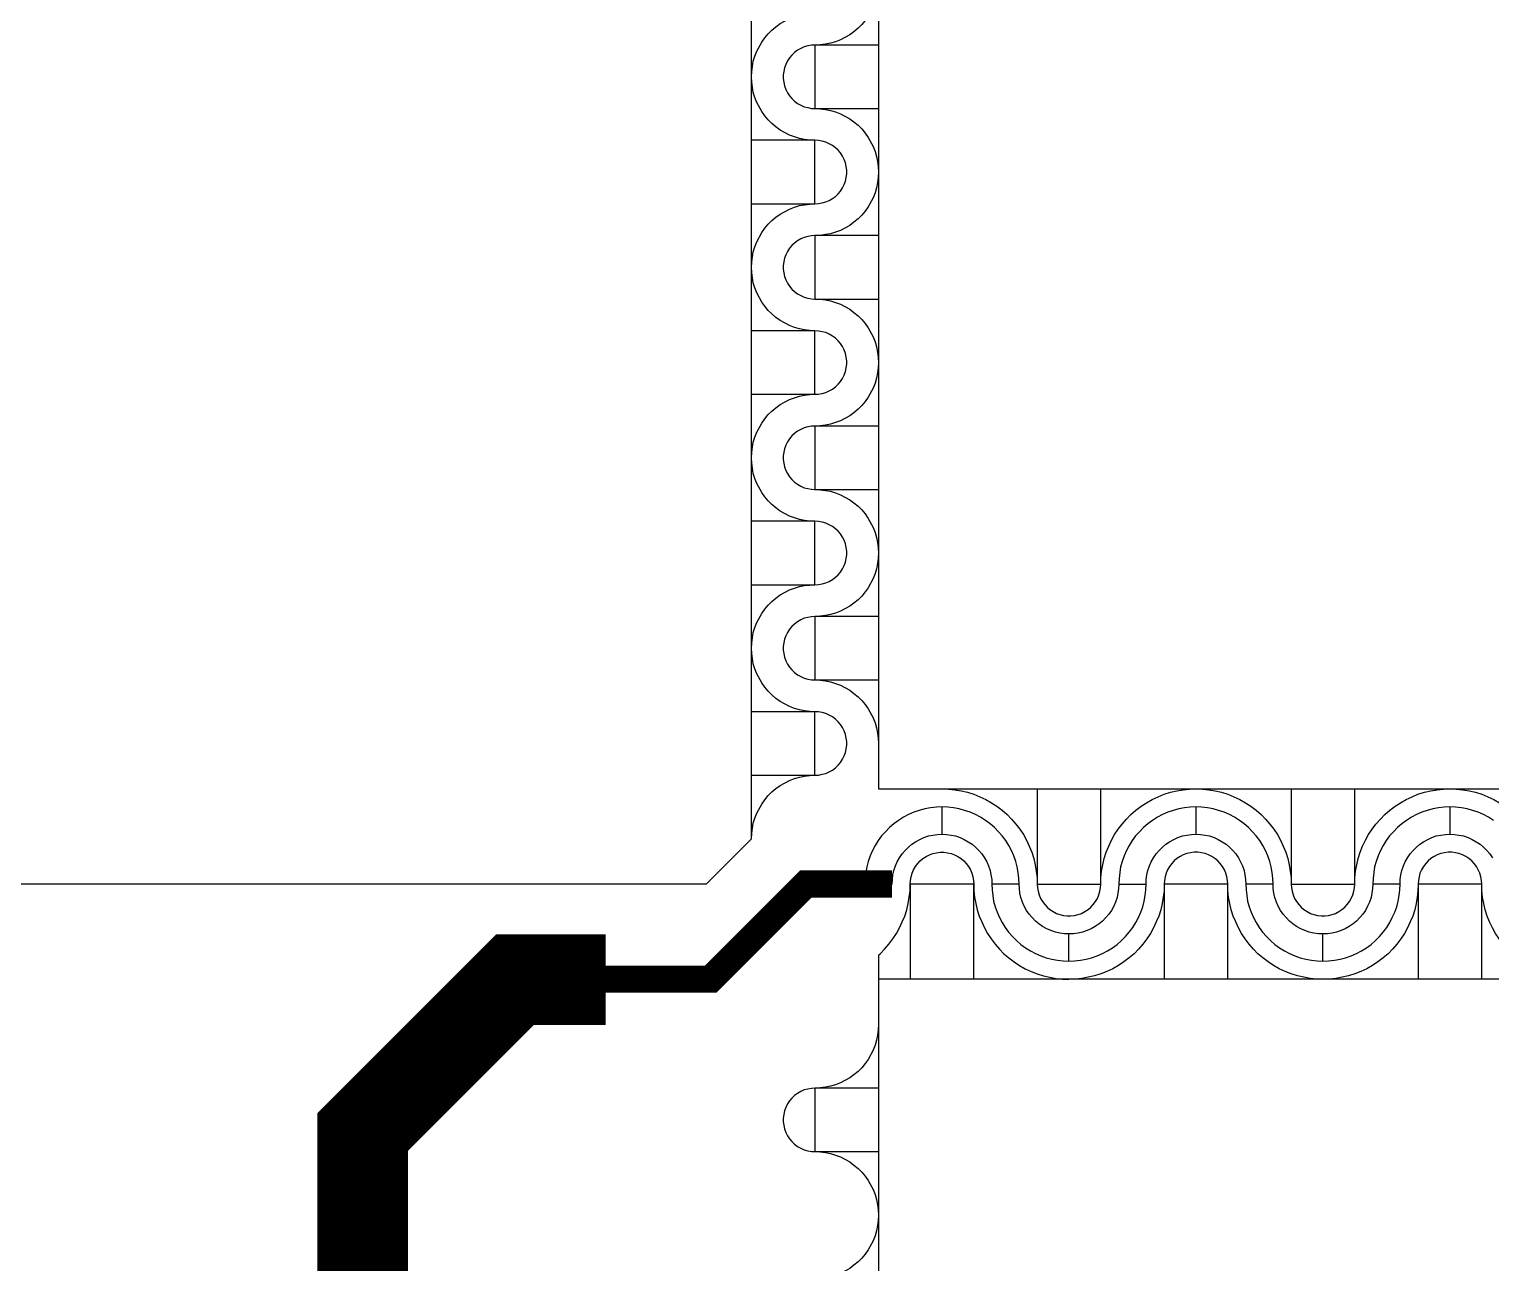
# Model space of a CAD drawing. Extents: x 190.8 to 267.1, y 124 to 174.8.
# Drawn here: x 223.608 to 225.22, y 161.063 to 162.423 of the extents above; entities that cross this region are included whole.
import ezdxf

# ---------------------------------------------------------------- set-up
doc = ezdxf.new("R2010")
doc.units = 0
doc.header["$MEASUREMENT"] = 0

msp = doc.modelspace()

# ---------------------------------------------------------------- linework, layer by layer
for p, q in [((224.5446, 163.6023), (224.5446, 161.5856)), ((224.5446, 161.5856), (226.6713, 161.5856)), ((224.5446, 161.4023), (224.5446, 159.3856))]:
    msp.add_line(p, q)
for points in [[(224.3546, 161.4806), (224.4046, 161.5306), (224.4046, 163.6306), (224.3546, 163.6806)], [(224.5446, 162.4756), (224.5444, 162.4698), (224.5436, 162.4641), (224.5426, 162.4583), (224.5409, 162.4528), (224.5389, 162.4473), (224.5334, 162.4373), (224.5299, 162.4326), (224.5261, 162.4281), (224.5221, 162.4241), (224.5176, 162.4203), (224.5129, 162.4168), (224.5029, 162.4113), (224.4974, 162.4093), (224.4919, 162.4076), (224.4861, 162.4066), (224.4804, 162.4058), (224.4746, 162.4056)], [(224.4046, 162.3706), (224.4049, 162.3763), (224.4056, 162.3821), (224.4066, 162.3878), (224.4084, 162.3933), (224.4104, 162.3988), (224.4159, 162.4088), (224.4194, 162.4136), (224.4231, 162.4181), (224.4271, 162.4221), (224.4316, 162.4258), (224.4364, 162.4293), (224.4464, 162.4348), (224.4519, 162.4368), (224.4574, 162.4386), (224.4631, 162.4396), (224.4689, 162.4403), (224.4746, 162.4406)], [(224.4746, 162.4056), (224.4706, 162.4053), (224.4666, 162.4046), (224.4626, 162.4036), (224.4589, 162.4018), (224.4554, 162.3998), (224.4521, 162.3973), (224.4491, 162.3946), (224.4466, 162.3916), (224.4444, 162.3881), (224.4424, 162.3843), (224.4411, 162.3806), (224.4401, 162.3766), (224.4396, 162.3726), (224.4396, 162.3686), (224.4401, 162.3646), (224.4411, 162.3606), (224.4424, 162.3566), (224.4444, 162.3531), (224.4466, 162.3496), (224.4491, 162.3466), (224.4521, 162.3438), (224.4554, 162.3413), (224.4589, 162.3393), (224.4626, 162.3376), (224.4666, 162.3366), (224.4706, 162.3358), (224.4746, 162.3356)], [(224.5446, 162.4056), (224.4746, 162.4056), (224.4746, 162.3356), (224.5446, 162.3356)], [(224.4746, 162.3006), (224.4689, 162.3008), (224.4631, 162.3016), (224.4574, 162.3026), (224.4519, 162.3043), (224.4464, 162.3063), (224.4364, 162.3118), (224.4316, 162.3153), (224.4271, 162.3191), (224.4231, 162.3231), (224.4194, 162.3276), (224.4159, 162.3323), (224.4104, 162.3423), (224.4084, 162.3478), (224.4066, 162.3533), (224.4056, 162.3591), (224.4049, 162.3648), (224.4046, 162.3706)], [(224.4746, 162.3356), (224.4804, 162.3353), (224.4861, 162.3346), (224.4919, 162.3336), (224.4974, 162.3318), (224.5029, 162.3298), (224.5129, 162.3243), (224.5176, 162.3208), (224.5221, 162.3171), (224.5261, 162.3131), (224.5299, 162.3086), (224.5334, 162.3038), (224.5389, 162.2938), (224.5409, 162.2883), (224.5426, 162.2828), (224.5436, 162.2771), (224.5444, 162.2713), (224.5446, 162.2656)], [(224.4046, 162.2306), (224.4746, 162.2306), (224.4746, 162.3006), (224.4046, 162.3006)], [(224.4746, 162.2306), (224.4786, 162.2308), (224.4826, 162.2316), (224.4866, 162.2326), (224.4904, 162.2343), (224.4939, 162.2363), (224.4971, 162.2388), (224.5001, 162.2416), (224.5026, 162.2446), (224.5049, 162.2481), (224.5069, 162.2518), (224.5081, 162.2556), (224.5091, 162.2596), (224.5096, 162.2636), (224.5096, 162.2676), (224.5091, 162.2716), (224.5081, 162.2756), (224.5069, 162.2796), (224.5049, 162.2831), (224.5026, 162.2866), (224.5001, 162.2896), (224.4971, 162.2923), (224.4939, 162.2948), (224.4904, 162.2968), (224.4866, 162.2986), (224.4826, 162.2996), (224.4786, 162.3003), (224.4746, 162.3006)], [(224.5446, 162.2656), (224.5444, 162.2598), (224.5436, 162.2541), (224.5426, 162.2483), (224.5409, 162.2428), (224.5389, 162.2373), (224.5334, 162.2273), (224.5299, 162.2226), (224.5261, 162.2181), (224.5221, 162.2141), (224.5176, 162.2103), (224.5129, 162.2068), (224.5029, 162.2013), (224.4974, 162.1993), (224.4919, 162.1976), (224.4861, 162.1966), (224.4804, 162.1958), (224.4746, 162.1956)], [(224.4046, 162.1606), (224.4049, 162.1663), (224.4056, 162.1721), (224.4066, 162.1778), (224.4084, 162.1833), (224.4104, 162.1888), (224.4159, 162.1988), (224.4194, 162.2036), (224.4231, 162.2081), (224.4271, 162.2121), (224.4316, 162.2158), (224.4364, 162.2193), (224.4464, 162.2248), (224.4519, 162.2268), (224.4574, 162.2286), (224.4631, 162.2296), (224.4689, 162.2303), (224.4746, 162.2306)], [(224.4746, 162.1956), (224.4706, 162.1953), (224.4666, 162.1946), (224.4626, 162.1936), (224.4589, 162.1918), (224.4554, 162.1898), (224.4521, 162.1873), (224.4491, 162.1846), (224.4466, 162.1816), (224.4444, 162.1781), (224.4424, 162.1743), (224.4411, 162.1706), (224.4401, 162.1666), (224.4396, 162.1626), (224.4396, 162.1586), (224.4401, 162.1546), (224.4411, 162.1506), (224.4424, 162.1466), (224.4444, 162.1431), (224.4466, 162.1396), (224.4491, 162.1366), (224.4521, 162.1338), (224.4554, 162.1313), (224.4589, 162.1293), (224.4626, 162.1276), (224.4666, 162.1266), (224.4706, 162.1258), (224.4746, 162.1256)], [(224.5446, 162.1956), (224.4746, 162.1956), (224.4746, 162.1256), (224.5446, 162.1256)], [(224.4746, 162.0906), (224.4689, 162.0908), (224.4631, 162.0916), (224.4574, 162.0926), (224.4519, 162.0943), (224.4464, 162.0963), (224.4364, 162.1018), (224.4316, 162.1053), (224.4271, 162.1091), (224.4231, 162.1131), (224.4194, 162.1176), (224.4159, 162.1223), (224.4104, 162.1323), (224.4084, 162.1378), (224.4066, 162.1433), (224.4056, 162.1491), (224.4049, 162.1548), (224.4046, 162.1606)], [(224.4746, 162.1256), (224.4804, 162.1253), (224.4861, 162.1246), (224.4919, 162.1236), (224.4974, 162.1218), (224.5029, 162.1198), (224.5129, 162.1143), (224.5176, 162.1108), (224.5221, 162.1071), (224.5261, 162.1031), (224.5299, 162.0986), (224.5334, 162.0938), (224.5389, 162.0838), (224.5409, 162.0783), (224.5426, 162.0728), (224.5436, 162.0671), (224.5444, 162.0613), (224.5446, 162.0556)], [(224.4046, 162.0206), (224.4746, 162.0206), (224.4746, 162.0906), (224.4046, 162.0906)], [(224.4746, 162.0206), (224.4786, 162.0208), (224.4826, 162.0216), (224.4866, 162.0226), (224.4904, 162.0243), (224.4939, 162.0263), (224.4971, 162.0288), (224.5001, 162.0316), (224.5026, 162.0346), (224.5049, 162.0381), (224.5069, 162.0418), (224.5081, 162.0456), (224.5091, 162.0496), (224.5096, 162.0536), (224.5096, 162.0576), (224.5091, 162.0616), (224.5081, 162.0656), (224.5069, 162.0696), (224.5049, 162.0731), (224.5026, 162.0766), (224.5001, 162.0796), (224.4971, 162.0823), (224.4939, 162.0848), (224.4904, 162.0868), (224.4866, 162.0886), (224.4826, 162.0896), (224.4786, 162.0903), (224.4746, 162.0906)], [(224.5446, 162.0556), (224.5444, 162.0498), (224.5436, 162.0441), (224.5426, 162.0383), (224.5409, 162.0328), (224.5389, 162.0273), (224.5334, 162.0173), (224.5299, 162.0126), (224.5261, 162.0081), (224.5221, 162.0041), (224.5176, 162.0003), (224.5129, 161.9968), (224.5029, 161.9913), (224.4974, 161.9893), (224.4919, 161.9876), (224.4861, 161.9866), (224.4804, 161.9858), (224.4746, 161.9856)], [(224.4046, 161.9506), (224.4049, 161.9563), (224.4056, 161.9621), (224.4066, 161.9678), (224.4084, 161.9733), (224.4104, 161.9788), (224.4159, 161.9888), (224.4194, 161.9936), (224.4231, 161.9981), (224.4271, 162.0021), (224.4316, 162.0058), (224.4364, 162.0093), (224.4464, 162.0148), (224.4519, 162.0168), (224.4574, 162.0186), (224.4631, 162.0196), (224.4689, 162.0203), (224.4746, 162.0206)], [(224.4746, 161.9856), (224.4706, 161.9853), (224.4666, 161.9846), (224.4626, 161.9836), (224.4589, 161.9818), (224.4554, 161.9798), (224.4521, 161.9773), (224.4491, 161.9746), (224.4466, 161.9716), (224.4444, 161.9681), (224.4424, 161.9643), (224.4411, 161.9606), (224.4401, 161.9566), (224.4396, 161.9526), (224.4396, 161.9486), (224.4401, 161.9446), (224.4411, 161.9406), (224.4424, 161.9366), (224.4444, 161.9331), (224.4466, 161.9296), (224.4491, 161.9266), (224.4521, 161.9238), (224.4554, 161.9213), (224.4589, 161.9193), (224.4626, 161.9176), (224.4666, 161.9166), (224.4706, 161.9158), (224.4746, 161.9156)], [(224.5446, 161.9856), (224.4746, 161.9856), (224.4746, 161.9156), (224.5446, 161.9156)], [(224.4746, 161.8806), (224.4689, 161.8808), (224.4631, 161.8816), (224.4574, 161.8826), (224.4519, 161.8843), (224.4464, 161.8863), (224.4364, 161.8918), (224.4316, 161.8953), (224.4271, 161.8991), (224.4231, 161.9031), (224.4194, 161.9076), (224.4159, 161.9123), (224.4104, 161.9223), (224.4084, 161.9278), (224.4066, 161.9333), (224.4056, 161.9391), (224.4049, 161.9448), (224.4046, 161.9506)], [(224.4746, 161.9156), (224.4804, 161.9153), (224.4861, 161.9146), (224.4919, 161.9136), (224.4974, 161.9118), (224.5029, 161.9098), (224.5129, 161.9043), (224.5176, 161.9008), (224.5221, 161.8971), (224.5261, 161.8931), (224.5299, 161.8886), (224.5334, 161.8838), (224.5389, 161.8738), (224.5409, 161.8683), (224.5426, 161.8628), (224.5436, 161.8571), (224.5444, 161.8513), (224.5446, 161.8456)], [(224.4046, 161.8106), (224.4746, 161.8106), (224.4746, 161.8806), (224.4046, 161.8806)], [(224.4746, 161.8106), (224.4786, 161.8108), (224.4826, 161.8116), (224.4866, 161.8126), (224.4904, 161.8143), (224.4939, 161.8163), (224.4971, 161.8188), (224.5001, 161.8216), (224.5026, 161.8246), (224.5049, 161.8281), (224.5069, 161.8318), (224.5081, 161.8356), (224.5091, 161.8396), (224.5096, 161.8436), (224.5096, 161.8476), (224.5091, 161.8516), (224.5081, 161.8556), (224.5069, 161.8596), (224.5049, 161.8631), (224.5026, 161.8666), (224.5001, 161.8696), (224.4971, 161.8723), (224.4939, 161.8748), (224.4904, 161.8768), (224.4866, 161.8786), (224.4826, 161.8796), (224.4786, 161.8803), (224.4746, 161.8806)], [(224.5446, 161.8456), (224.5444, 161.8398), (224.5436, 161.8341), (224.5426, 161.8283), (224.5409, 161.8228), (224.5389, 161.8173), (224.5334, 161.8073), (224.5299, 161.8026), (224.5261, 161.7981), (224.5221, 161.7941), (224.5176, 161.7903), (224.5129, 161.7868), (224.5029, 161.7813), (224.4974, 161.7793), (224.4919, 161.7776), (224.4861, 161.7766), (224.4804, 161.7758), (224.4746, 161.7756)], [(224.4046, 161.7406), (224.4049, 161.7463), (224.4056, 161.7521), (224.4066, 161.7578), (224.4084, 161.7633), (224.4104, 161.7688), (224.4159, 161.7788), (224.4194, 161.7836), (224.4231, 161.7881), (224.4271, 161.7921), (224.4316, 161.7958), (224.4364, 161.7993), (224.4464, 161.8048), (224.4519, 161.8068), (224.4574, 161.8086), (224.4631, 161.8096), (224.4689, 161.8103), (224.4746, 161.8106)], [(224.4746, 161.7756), (224.4706, 161.7753), (224.4666, 161.7746), (224.4626, 161.7736), (224.4589, 161.7718), (224.4554, 161.7698), (224.4521, 161.7673), (224.4491, 161.7646), (224.4466, 161.7616), (224.4444, 161.7581), (224.4424, 161.7543), (224.4411, 161.7506), (224.4401, 161.7466), (224.4396, 161.7426), (224.4396, 161.7386), (224.4401, 161.7346), (224.4411, 161.7306), (224.4424, 161.7266), (224.4444, 161.7231), (224.4466, 161.7196), (224.4491, 161.7166), (224.4521, 161.7138), (224.4554, 161.7113), (224.4589, 161.7093), (224.4626, 161.7076), (224.4666, 161.7066), (224.4706, 161.7058), (224.4746, 161.7056)], [(224.5446, 161.7756), (224.4746, 161.7756), (224.4746, 161.7056), (224.5446, 161.7056)], [(224.4746, 161.6706), (224.4689, 161.6708), (224.4631, 161.6716), (224.4574, 161.6726), (224.4519, 161.6743), (224.4464, 161.6763), (224.4364, 161.6818), (224.4316, 161.6853), (224.4271, 161.6891), (224.4231, 161.6931), (224.4194, 161.6976), (224.4159, 161.7023), (224.4104, 161.7123), (224.4084, 161.7178), (224.4066, 161.7233), (224.4056, 161.7291), (224.4049, 161.7348), (224.4046, 161.7406)], [(224.4746, 161.7056), (224.4804, 161.7053), (224.4861, 161.7046), (224.4919, 161.7036), (224.4974, 161.7018), (224.5029, 161.6998), (224.5129, 161.6943), (224.5176, 161.6908), (224.5221, 161.6871), (224.5261, 161.6831), (224.5299, 161.6786), (224.5334, 161.6738), (224.5389, 161.6638), (224.5409, 161.6583), (224.5426, 161.6528), (224.5436, 161.6471), (224.5444, 161.6413), (224.5446, 161.6356)], [(224.4046, 161.6006), (224.4746, 161.6006), (224.4746, 161.6706), (224.4046, 161.6706)], [(224.4746, 161.6006), (224.4786, 161.6008), (224.4826, 161.6016), (224.4866, 161.6026), (224.4904, 161.6043), (224.4939, 161.6063), (224.4971, 161.6088), (224.5001, 161.6116), (224.5026, 161.6146), (224.5049, 161.6181), (224.5069, 161.6218), (224.5081, 161.6256), (224.5091, 161.6296), (224.5096, 161.6336), (224.5096, 161.6376), (224.5091, 161.6416), (224.5081, 161.6456), (224.5069, 161.6496), (224.5049, 161.6531), (224.5026, 161.6566), (224.5001, 161.6596), (224.4971, 161.6623), (224.4939, 161.6648), (224.4904, 161.6668), (224.4866, 161.6686), (224.4826, 161.6696), (224.4786, 161.6703), (224.4746, 161.6706)], [(224.4046, 161.5306), (224.4049, 161.5363), (224.4056, 161.5421), (224.4066, 161.5478), (224.4084, 161.5533), (224.4104, 161.5588), (224.4159, 161.5688), (224.4194, 161.5736), (224.4231, 161.5781), (224.4271, 161.5821), (224.4316, 161.5858), (224.4364, 161.5893), (224.4464, 161.5948), (224.4519, 161.5968), (224.4574, 161.5986), (224.4631, 161.5996), (224.4689, 161.6003), (224.4746, 161.6006)], [(224.6146, 161.5856), (224.6219, 161.5853), (224.6289, 161.5846), (224.6359, 161.5833), (224.6429, 161.5818), (224.6499, 161.5796), (224.6564, 161.5768), (224.6629, 161.5738), (224.6691, 161.5703), (224.6751, 161.5663), (224.6809, 161.5621), (224.6864, 161.5573), (224.6914, 161.5523), (224.6961, 161.5468), (224.7004, 161.5411), (224.7044, 161.5351), (224.7079, 161.5288), (224.7109, 161.5223), (224.7136, 161.5158), (224.7159, 161.5088), (224.7174, 161.5018), (224.7186, 161.4948), (224.7194, 161.4878), (224.7196, 161.4806)], [(224.7196, 161.5856), (224.7196, 161.4806), (224.7896, 161.4806), (224.7896, 161.5856)], [(224.7896, 161.4806), (224.7899, 161.4878), (224.7906, 161.4948), (224.7919, 161.5018), (224.7934, 161.5088), (224.7956, 161.5158), (224.7984, 161.5223), (224.8014, 161.5288), (224.8049, 161.5351), (224.8089, 161.5411), (224.8131, 161.5468), (224.8179, 161.5523), (224.8229, 161.5573), (224.8284, 161.5621), (224.8341, 161.5663), (224.8401, 161.5703), (224.8464, 161.5738), (224.8529, 161.5768), (224.8594, 161.5796), (224.8664, 161.5818), (224.8734, 161.5833), (224.8804, 161.5846), (224.8874, 161.5853), (224.8946, 161.5856)], [(224.8946, 161.5856), (224.9019, 161.5853), (224.9089, 161.5846), (224.9159, 161.5833), (224.9229, 161.5818), (224.9299, 161.5796), (224.9364, 161.5768), (224.9429, 161.5738), (224.9491, 161.5703), (224.9551, 161.5663), (224.9609, 161.5621), (224.9664, 161.5573), (224.9714, 161.5523), (224.9761, 161.5468), (224.9804, 161.5411), (224.9844, 161.5351), (224.9879, 161.5288), (224.9909, 161.5223), (224.9936, 161.5158), (224.9959, 161.5088), (224.9974, 161.5018), (224.9986, 161.4948), (224.9994, 161.4878), (224.9996, 161.4806)], [(224.9996, 161.5856), (224.9996, 161.4806), (225.0696, 161.4806), (225.0696, 161.5856)], [(225.0696, 161.4806), (225.0699, 161.4878), (225.0706, 161.4948), (225.0719, 161.5018), (225.0734, 161.5088), (225.0756, 161.5158), (225.0784, 161.5223), (225.0814, 161.5288), (225.0849, 161.5351), (225.0889, 161.5411), (225.0931, 161.5468), (225.0979, 161.5523), (225.1029, 161.5573), (225.1084, 161.5621), (225.1141, 161.5663), (225.1201, 161.5703), (225.1264, 161.5738), (225.1329, 161.5768), (225.1394, 161.5796), (225.1464, 161.5818), (225.1534, 161.5833), (225.1604, 161.5846), (225.1674, 161.5853), (225.1746, 161.5856)], [(225.1746, 161.5856), (225.1819, 161.5853), (225.1889, 161.5846), (225.1959, 161.5833), (225.2029, 161.5818), (225.2099, 161.5796), (225.2164, 161.5768), (225.2229, 161.5738), (225.2291, 161.5703), (225.2351, 161.5663), (225.2409, 161.5621), (225.2464, 161.5573), (225.2514, 161.5523), (225.2561, 161.5468), (225.2604, 161.5411), (225.2644, 161.5351), (225.2679, 161.5288), (225.2709, 161.5223), (225.2736, 161.5158), (225.2759, 161.5088), (225.2774, 161.5018), (225.2786, 161.4948), (225.2794, 161.4878), (225.2796, 161.4806)], [(224.6146, 161.5656), (224.6084, 161.5653), (224.6019, 161.5646), (224.5956, 161.5636), (224.5896, 161.5618), (224.5836, 161.5598), (224.5776, 161.5571), (224.5721, 161.5543), (224.5666, 161.5508), (224.5616, 161.5471), (224.5569, 161.5428), (224.5524, 161.5383), (224.5481, 161.5336), (224.5444, 161.5286), (224.5409, 161.5231), (224.5381, 161.5176), (224.5354, 161.5116), (224.5334, 161.5056), (224.5316, 161.4996), (224.5306, 161.4933), (224.5299, 161.4868), (224.5296, 161.4806), (224.5596, 161.4806), (224.5599, 161.4856), (224.5606, 161.4906), (224.5616, 161.4956), (224.5634, 161.5006), (224.5654, 161.5051), (224.5679, 161.5096), (224.5706, 161.5138), (224.5739, 161.5176), (224.5776, 161.5213), (224.5814, 161.5246), (224.5856, 161.5273), (224.5901, 161.5298), (224.5946, 161.5318), (224.5996, 161.5336), (224.6046, 161.5346), (224.6096, 161.5353), (224.6146, 161.5356)], [(224.6996, 161.4806), (224.6994, 161.4868), (224.6986, 161.4933), (224.6976, 161.4996), (224.6959, 161.5056), (224.6939, 161.5116), (224.6911, 161.5176), (224.6884, 161.5231), (224.6849, 161.5286), (224.6811, 161.5336), (224.6769, 161.5383), (224.6724, 161.5428), (224.6676, 161.5471), (224.6626, 161.5508), (224.6571, 161.5543), (224.6516, 161.5571), (224.6456, 161.5598), (224.6396, 161.5618), (224.6336, 161.5636), (224.6274, 161.5646), (224.6209, 161.5653), (224.6146, 161.5656), (224.6146, 161.5356), (224.6196, 161.5353), (224.6246, 161.5346), (224.6296, 161.5336), (224.6346, 161.5318), (224.6391, 161.5298), (224.6436, 161.5273), (224.6479, 161.5246), (224.6516, 161.5213), (224.6554, 161.5176), (224.6586, 161.5138), (224.6614, 161.5096), (224.6639, 161.5051), (224.6659, 161.5006), (224.6676, 161.4956), (224.6686, 161.4906), (224.6694, 161.4856), (224.6696, 161.4806)], [(224.8946, 161.5656), (224.8884, 161.5653), (224.8819, 161.5646), (224.8756, 161.5636), (224.8696, 161.5618), (224.8636, 161.5598), (224.8576, 161.5571), (224.8521, 161.5543), (224.8466, 161.5508), (224.8416, 161.5471), (224.8369, 161.5428), (224.8324, 161.5383), (224.8281, 161.5336), (224.8244, 161.5286), (224.8209, 161.5231), (224.8181, 161.5176), (224.8154, 161.5116), (224.8134, 161.5056), (224.8116, 161.4996), (224.8106, 161.4933), (224.8099, 161.4868), (224.8096, 161.4806), (224.8396, 161.4806), (224.8399, 161.4856), (224.8406, 161.4906), (224.8416, 161.4956), (224.8434, 161.5006), (224.8454, 161.5051), (224.8479, 161.5096), (224.8506, 161.5138), (224.8539, 161.5176), (224.8576, 161.5213), (224.8614, 161.5246), (224.8656, 161.5273), (224.8701, 161.5298), (224.8746, 161.5318), (224.8796, 161.5336), (224.8846, 161.5346), (224.8896, 161.5353), (224.8946, 161.5356)], [(224.9796, 161.4806), (224.9794, 161.4868), (224.9786, 161.4933), (224.9776, 161.4996), (224.9759, 161.5056), (224.9739, 161.5116), (224.9711, 161.5176), (224.9684, 161.5231), (224.9649, 161.5286), (224.9611, 161.5336), (224.9569, 161.5383), (224.9524, 161.5428), (224.9476, 161.5471), (224.9426, 161.5508), (224.9371, 161.5543), (224.9316, 161.5571), (224.9256, 161.5598), (224.9196, 161.5618), (224.9136, 161.5636), (224.9074, 161.5646), (224.9009, 161.5653), (224.8946, 161.5656), (224.8946, 161.5356), (224.8996, 161.5353), (224.9046, 161.5346), (224.9096, 161.5336), (224.9146, 161.5318), (224.9191, 161.5298), (224.9236, 161.5273), (224.9279, 161.5246), (224.9316, 161.5213), (224.9354, 161.5176), (224.9386, 161.5138), (224.9414, 161.5096), (224.9439, 161.5051), (224.9459, 161.5006), (224.9476, 161.4956), (224.9486, 161.4906), (224.9494, 161.4856), (224.9496, 161.4806)], [(225.1746, 161.5656), (225.1684, 161.5653), (225.1619, 161.5646), (225.1556, 161.5636), (225.1496, 161.5618), (225.1436, 161.5598), (225.1376, 161.5571), (225.1321, 161.5543), (225.1266, 161.5508), (225.1216, 161.5471), (225.1169, 161.5428), (225.1124, 161.5383), (225.1081, 161.5336), (225.1044, 161.5286), (225.1009, 161.5231), (225.0981, 161.5176), (225.0954, 161.5116), (225.0934, 161.5056), (225.0916, 161.4996), (225.0906, 161.4933), (225.0899, 161.4868), (225.0896, 161.4806)], [(225.2226, 161.5508), (225.2171, 161.5543), (225.2116, 161.5571), (225.2056, 161.5598), (225.1996, 161.5618), (225.1936, 161.5636), (225.1874, 161.5646), (225.1809, 161.5653), (225.1746, 161.5656), (225.1746, 161.5356), (225.1796, 161.5353), (225.1846, 161.5346), (225.1896, 161.5336), (225.1946, 161.5318), (225.1991, 161.5298), (225.2036, 161.5273), (225.2079, 161.5246), (225.2116, 161.5213), (225.2154, 161.5176), (225.2186, 161.5138), (225.2214, 161.5096)], [(225.1196, 161.4806), (225.1199, 161.4856), (225.1206, 161.4906), (225.1216, 161.4956), (225.1234, 161.5006), (225.1254, 161.5051), (225.1279, 161.5096), (225.1306, 161.5138), (225.1339, 161.5176), (225.1376, 161.5213), (225.1414, 161.5246), (225.1456, 161.5273), (225.1501, 161.5298), (225.1546, 161.5318), (225.1596, 161.5336), (225.1646, 161.5346), (225.1696, 161.5353), (225.1746, 161.5356)], [(224.5796, 161.4806), (224.5799, 161.4846), (224.5806, 161.4886), (224.5816, 161.4926), (224.5834, 161.4963), (224.5854, 161.4998), (224.5879, 161.5031), (224.5906, 161.5061), (224.5936, 161.5086), (224.5971, 161.5108), (224.6009, 161.5128), (224.6046, 161.5141), (224.6086, 161.5151), (224.6126, 161.5156), (224.6166, 161.5156), (224.6206, 161.5151), (224.6246, 161.5141), (224.6286, 161.5128), (224.6321, 161.5108), (224.6356, 161.5086), (224.6386, 161.5061), (224.6414, 161.5031), (224.6439, 161.4998), (224.6459, 161.4963), (224.6476, 161.4926), (224.6486, 161.4886), (224.6494, 161.4846), (224.6496, 161.4806)], [(224.9296, 161.4806), (224.9294, 161.4846), (224.9286, 161.4886), (224.9276, 161.4926), (224.9259, 161.4963), (224.9239, 161.4998), (224.9214, 161.5031), (224.9186, 161.5061), (224.9156, 161.5086), (224.9121, 161.5108), (224.9084, 161.5128), (224.9046, 161.5141), (224.9006, 161.5151), (224.8966, 161.5156), (224.8926, 161.5156), (224.8886, 161.5151), (224.8846, 161.5141), (224.8806, 161.5128), (224.8771, 161.5108), (224.8736, 161.5086), (224.8706, 161.5061), (224.8679, 161.5031), (224.8654, 161.4998), (224.8634, 161.4963), (224.8616, 161.4926), (224.8606, 161.4886), (224.8599, 161.4846), (224.8596, 161.4806)], [(225.2096, 161.4806), (225.2094, 161.4846), (225.2086, 161.4886), (225.2076, 161.4926), (225.2059, 161.4963), (225.2039, 161.4998), (225.2014, 161.5031), (225.1986, 161.5061), (225.1956, 161.5086), (225.1921, 161.5108), (225.1884, 161.5128), (225.1846, 161.5141), (225.1806, 161.5151), (225.1766, 161.5156), (225.1726, 161.5156), (225.1686, 161.5151), (225.1646, 161.5141), (225.1606, 161.5128), (225.1571, 161.5108), (225.1536, 161.5086), (225.1506, 161.5061), (225.1479, 161.5031), (225.1454, 161.4998), (225.1434, 161.4963), (225.1416, 161.4926), (225.1406, 161.4886), (225.1399, 161.4846), (225.1396, 161.4806)], [(224.3546, 161.4806), (222.2779, 161.4806), (222.2776, 161.4808), (222.2729, 161.4843), (222.2629, 161.4898), (222.2574, 161.4918), (222.2519, 161.4936), (222.2461, 161.4946), (222.2404, 161.4953), (222.2346, 161.4956)], [(224.5446, 161.4023), (224.5464, 161.4038), (224.5514, 161.4088), (224.5561, 161.4143), (224.5604, 161.4201), (224.5644, 161.4261), (224.5679, 161.4323), (224.5709, 161.4388), (224.5736, 161.4453), (224.5759, 161.4523), (224.5774, 161.4593), (224.5786, 161.4663), (224.5794, 161.4733), (224.5796, 161.4806)], [(224.6496, 161.3756), (224.6496, 161.4806), (224.5796, 161.4806), (224.5796, 161.3756)], [(224.6496, 161.4806), (224.6499, 161.4733), (224.6506, 161.4663), (224.6519, 161.4593), (224.6534, 161.4523), (224.6556, 161.4453), (224.6584, 161.4388), (224.6614, 161.4323), (224.6649, 161.4261), (224.6689, 161.4201), (224.6731, 161.4143), (224.6779, 161.4088), (224.6829, 161.4038), (224.6884, 161.3991), (224.6941, 161.3948), (224.7001, 161.3908), (224.7064, 161.3873), (224.7129, 161.3843), (224.7194, 161.3816), (224.7264, 161.3793), (224.7334, 161.3778), (224.7404, 161.3766), (224.7474, 161.3758), (224.7546, 161.3756)], [(224.7196, 161.4806), (224.7199, 161.4766), (224.7206, 161.4726), (224.7216, 161.4686), (224.7234, 161.4648), (224.7254, 161.4613), (224.7279, 161.4581), (224.7306, 161.4551), (224.7336, 161.4526), (224.7371, 161.4503), (224.7409, 161.4483), (224.7446, 161.4471), (224.7486, 161.4461), (224.7526, 161.4456), (224.7566, 161.4456), (224.7606, 161.4461), (224.7646, 161.4471), (224.7686, 161.4483), (224.7721, 161.4503), (224.7756, 161.4526), (224.7786, 161.4551), (224.7814, 161.4581), (224.7839, 161.4613), (224.7859, 161.4648), (224.7876, 161.4686), (224.7886, 161.4726), (224.7894, 161.4766), (224.7896, 161.4806)], [(224.8096, 161.4806), (224.8094, 161.4756), (224.8086, 161.4706), (224.8076, 161.4656), (224.8059, 161.4606), (224.8039, 161.4561), (224.8014, 161.4516), (224.7986, 161.4473), (224.7954, 161.4436), (224.7916, 161.4398), (224.7879, 161.4366), (224.7836, 161.4338), (224.7791, 161.4313), (224.7746, 161.4293), (224.7696, 161.4276), (224.7646, 161.4266), (224.7596, 161.4258), (224.7546, 161.4256)], [(224.8596, 161.4806), (224.8594, 161.4733), (224.8586, 161.4663), (224.8574, 161.4593), (224.8559, 161.4523), (224.8536, 161.4453), (224.8509, 161.4388), (224.8479, 161.4323), (224.8444, 161.4261), (224.8404, 161.4201), (224.8361, 161.4143), (224.8314, 161.4088), (224.8264, 161.4038), (224.8209, 161.3991), (224.8151, 161.3948), (224.8091, 161.3908), (224.8029, 161.3873), (224.7964, 161.3843), (224.7899, 161.3816), (224.7829, 161.3793), (224.7759, 161.3778), (224.7689, 161.3766), (224.7619, 161.3758), (224.7546, 161.3756)], [(224.7546, 161.3956), (224.7609, 161.3958), (224.7674, 161.3966), (224.7736, 161.3976), (224.7796, 161.3993), (224.7856, 161.4013), (224.7916, 161.4041), (224.7971, 161.4068), (224.8026, 161.4103), (224.8076, 161.4141), (224.8124, 161.4183), (224.8169, 161.4228), (224.8211, 161.4276), (224.8249, 161.4326), (224.8284, 161.4381), (224.8311, 161.4436), (224.8339, 161.4496), (224.8359, 161.4556), (224.8376, 161.4616), (224.8386, 161.4678), (224.8394, 161.4743), (224.8396, 161.4806)], [(224.9296, 161.3756), (224.9296, 161.4806), (224.8596, 161.4806), (224.8596, 161.3756)], [(225.0346, 161.3756), (225.0274, 161.3758), (225.0204, 161.3766), (225.0134, 161.3778), (225.0064, 161.3793), (224.9994, 161.3816), (224.9929, 161.3843), (224.9864, 161.3873), (224.9801, 161.3908), (224.9741, 161.3948), (224.9684, 161.3991), (224.9629, 161.4038), (224.9579, 161.4088), (224.9531, 161.4143), (224.9489, 161.4201), (224.9449, 161.4261), (224.9414, 161.4323), (224.9384, 161.4388), (224.9356, 161.4453), (224.9334, 161.4523), (224.9319, 161.4593), (224.9306, 161.4663), (224.9299, 161.4733), (224.9296, 161.4806)], [(224.9996, 161.4806), (224.9999, 161.4766), (225.0006, 161.4726), (225.0016, 161.4686), (225.0034, 161.4648), (225.0054, 161.4613), (225.0079, 161.4581), (225.0106, 161.4551), (225.0136, 161.4526), (225.0171, 161.4503), (225.0209, 161.4483), (225.0246, 161.4471), (225.0286, 161.4461), (225.0326, 161.4456), (225.0366, 161.4456), (225.0406, 161.4461), (225.0446, 161.4471), (225.0486, 161.4483), (225.0521, 161.4503), (225.0556, 161.4526), (225.0586, 161.4551), (225.0614, 161.4581), (225.0639, 161.4613), (225.0659, 161.4648), (225.0676, 161.4686), (225.0686, 161.4726), (225.0694, 161.4766), (225.0696, 161.4806)], [(225.0346, 161.3956), (225.0409, 161.3958), (225.0474, 161.3966), (225.0536, 161.3976), (225.0596, 161.3993), (225.0656, 161.4013), (225.0716, 161.4041), (225.0771, 161.4068), (225.0826, 161.4103), (225.0876, 161.4141), (225.0924, 161.4183), (225.0969, 161.4228), (225.1011, 161.4276), (225.1049, 161.4326), (225.1084, 161.4381), (225.1111, 161.4436), (225.1139, 161.4496), (225.1159, 161.4556), (225.1176, 161.4616), (225.1186, 161.4678), (225.1194, 161.4743), (225.1196, 161.4806), (225.0896, 161.4806), (225.0894, 161.4756), (225.0886, 161.4706), (225.0876, 161.4656), (225.0859, 161.4606), (225.0839, 161.4561), (225.0814, 161.4516), (225.0786, 161.4473), (225.0754, 161.4436), (225.0716, 161.4398), (225.0679, 161.4366), (225.0636, 161.4338), (225.0591, 161.4313), (225.0546, 161.4293), (225.0496, 161.4276), (225.0446, 161.4266), (225.0396, 161.4258), (225.0346, 161.4256)], [(225.1396, 161.4806), (225.1394, 161.4733), (225.1386, 161.4663), (225.1374, 161.4593), (225.1359, 161.4523), (225.1336, 161.4453), (225.1309, 161.4388), (225.1279, 161.4323), (225.1244, 161.4261), (225.1204, 161.4201), (225.1161, 161.4143), (225.1114, 161.4088), (225.1064, 161.4038), (225.1009, 161.3991), (225.0951, 161.3948), (225.0891, 161.3908), (225.0829, 161.3873), (225.0764, 161.3843), (225.0699, 161.3816), (225.0629, 161.3793), (225.0559, 161.3778), (225.0489, 161.3766), (225.0419, 161.3758), (225.0346, 161.3756)], [(225.2096, 161.3756), (225.2096, 161.4806), (225.1396, 161.4806), (225.1396, 161.3756)], [(225.3146, 161.3756), (225.3074, 161.3758), (225.3004, 161.3766), (225.2934, 161.3778), (225.2864, 161.3793), (225.2794, 161.3816), (225.2729, 161.3843), (225.2664, 161.3873), (225.2601, 161.3908), (225.2541, 161.3948), (225.2484, 161.3991), (225.2429, 161.4038), (225.2379, 161.4088), (225.2331, 161.4143), (225.2289, 161.4201), (225.2249, 161.4261), (225.2214, 161.4323), (225.2184, 161.4388), (225.2156, 161.4453), (225.2134, 161.4523), (225.2119, 161.4593), (225.2106, 161.4663), (225.2099, 161.4733), (225.2096, 161.4806)], [(226.6446, 161.3756), (224.5446, 161.3756)], [(224.5446, 161.3256), (224.5444, 161.3198), (224.5436, 161.3141), (224.5426, 161.3083), (224.5409, 161.3028), (224.5389, 161.2973), (224.5334, 161.2873), (224.5299, 161.2826), (224.5261, 161.2781), (224.5221, 161.2741), (224.5176, 161.2703), (224.5129, 161.2668), (224.5029, 161.2613), (224.4974, 161.2593), (224.4919, 161.2576), (224.4861, 161.2566), (224.4804, 161.2558), (224.4746, 161.2556)], [(224.4746, 161.2556), (224.4706, 161.2553), (224.4666, 161.2546), (224.4626, 161.2536), (224.4589, 161.2518), (224.4554, 161.2498), (224.4521, 161.2473), (224.4491, 161.2446), (224.4466, 161.2416), (224.4444, 161.2381), (224.4424, 161.2343), (224.4411, 161.2306), (224.4401, 161.2266), (224.4396, 161.2226), (224.4396, 161.2186), (224.4401, 161.2146), (224.4411, 161.2106), (224.4424, 161.2066), (224.4444, 161.2031), (224.4466, 161.1996), (224.4491, 161.1966), (224.4521, 161.1938), (224.4554, 161.1913), (224.4589, 161.1893), (224.4626, 161.1876), (224.4666, 161.1866), (224.4706, 161.1858), (224.4746, 161.1856)], [(224.5446, 161.2556), (224.4746, 161.2556), (224.4746, 161.1856), (224.5446, 161.1856)], [(224.4746, 161.1856), (224.4804, 161.1853), (224.4861, 161.1846), (224.4919, 161.1836), (224.4974, 161.1818), (224.5029, 161.1798), (224.5129, 161.1743), (224.5176, 161.1708), (224.5221, 161.1671), (224.5261, 161.1631), (224.5299, 161.1586), (224.5334, 161.1538), (224.5389, 161.1438), (224.5409, 161.1383), (224.5426, 161.1328), (224.5436, 161.1271), (224.5444, 161.1213), (224.5446, 161.1156)], [(224.5446, 161.1156), (224.5444, 161.1098), (224.5436, 161.1041), (224.5426, 161.0983), (224.5409, 161.0928), (224.5389, 161.0873), (224.5334, 161.0773), (224.5299, 161.0726), (224.5261, 161.0681), (224.5221, 161.0641), (224.5176, 161.0603), (224.5129, 161.0568), (224.5029, 161.0513), (224.4974, 161.0493), (224.4919, 161.0476), (224.4861, 161.0466), (224.4804, 161.0458), (224.4746, 161.0456)]]:
    msp.add_lwpolyline(points)
for points, const_width in [([(224.2437, 161.3751), (224.1437, 161.3751), (223.976, 161.2074), (223.976, 160.6699), (222.4468, 159.1339), (204.1134, 159.1339), (202.6346, 161.8807), (201.0146, 161.8807)], 0.1), ([(224.2286, 161.3757), (224.3596, 161.3757), (224.4646, 161.4807), (224.5596, 161.4807)], 0.03)]:
    msp.add_lwpolyline(points, dxfattribs=dict(const_width=const_width))
for points in [[(224.6696, 161.4806), (224.6699, 161.4743), (224.6706, 161.4678), (224.6716, 161.4616), (224.6734, 161.4556), (224.6754, 161.4496), (224.6781, 161.4436), (224.6809, 161.4381), (224.6844, 161.4326), (224.6881, 161.4276), (224.6924, 161.4228), (224.6969, 161.4183), (224.7016, 161.4141), (224.7066, 161.4103), (224.7121, 161.4068), (224.7176, 161.4041), (224.7236, 161.4013), (224.7296, 161.3993), (224.7356, 161.3976), (224.7419, 161.3966), (224.7484, 161.3958), (224.7546, 161.3956), (224.7546, 161.4256), (224.7496, 161.4258), (224.7446, 161.4266), (224.7396, 161.4276), (224.7346, 161.4293), (224.7301, 161.4313), (224.7256, 161.4338), (224.7214, 161.4366), (224.7176, 161.4398), (224.7139, 161.4436), (224.7106, 161.4473), (224.7079, 161.4516), (224.7054, 161.4561), (224.7034, 161.4606), (224.7016, 161.4656), (224.7006, 161.4706), (224.6999, 161.4756), (224.6996, 161.4806)], [(224.9496, 161.4806), (224.9499, 161.4743), (224.9506, 161.4678), (224.9516, 161.4616), (224.9534, 161.4556), (224.9554, 161.4496), (224.9581, 161.4436), (224.9609, 161.4381), (224.9644, 161.4326), (224.9681, 161.4276), (224.9724, 161.4228), (224.9769, 161.4183), (224.9816, 161.4141), (224.9866, 161.4103), (224.9921, 161.4068), (224.9976, 161.4041), (225.0036, 161.4013), (225.0096, 161.3993), (225.0156, 161.3976), (225.0219, 161.3966), (225.0284, 161.3958), (225.0346, 161.3956), (225.0346, 161.4256), (225.0296, 161.4258), (225.0246, 161.4266), (225.0196, 161.4276), (225.0146, 161.4293), (225.0101, 161.4313), (225.0056, 161.4338), (225.0014, 161.4366), (224.9976, 161.4398), (224.9939, 161.4436), (224.9906, 161.4473), (224.9879, 161.4516), (224.9854, 161.4561), (224.9834, 161.4606), (224.9816, 161.4656), (224.9806, 161.4706), (224.9799, 161.4756), (224.9796, 161.4806)]]:
    msp.add_lwpolyline(points, close=True)

doc.saveas('drawing.dxf')
